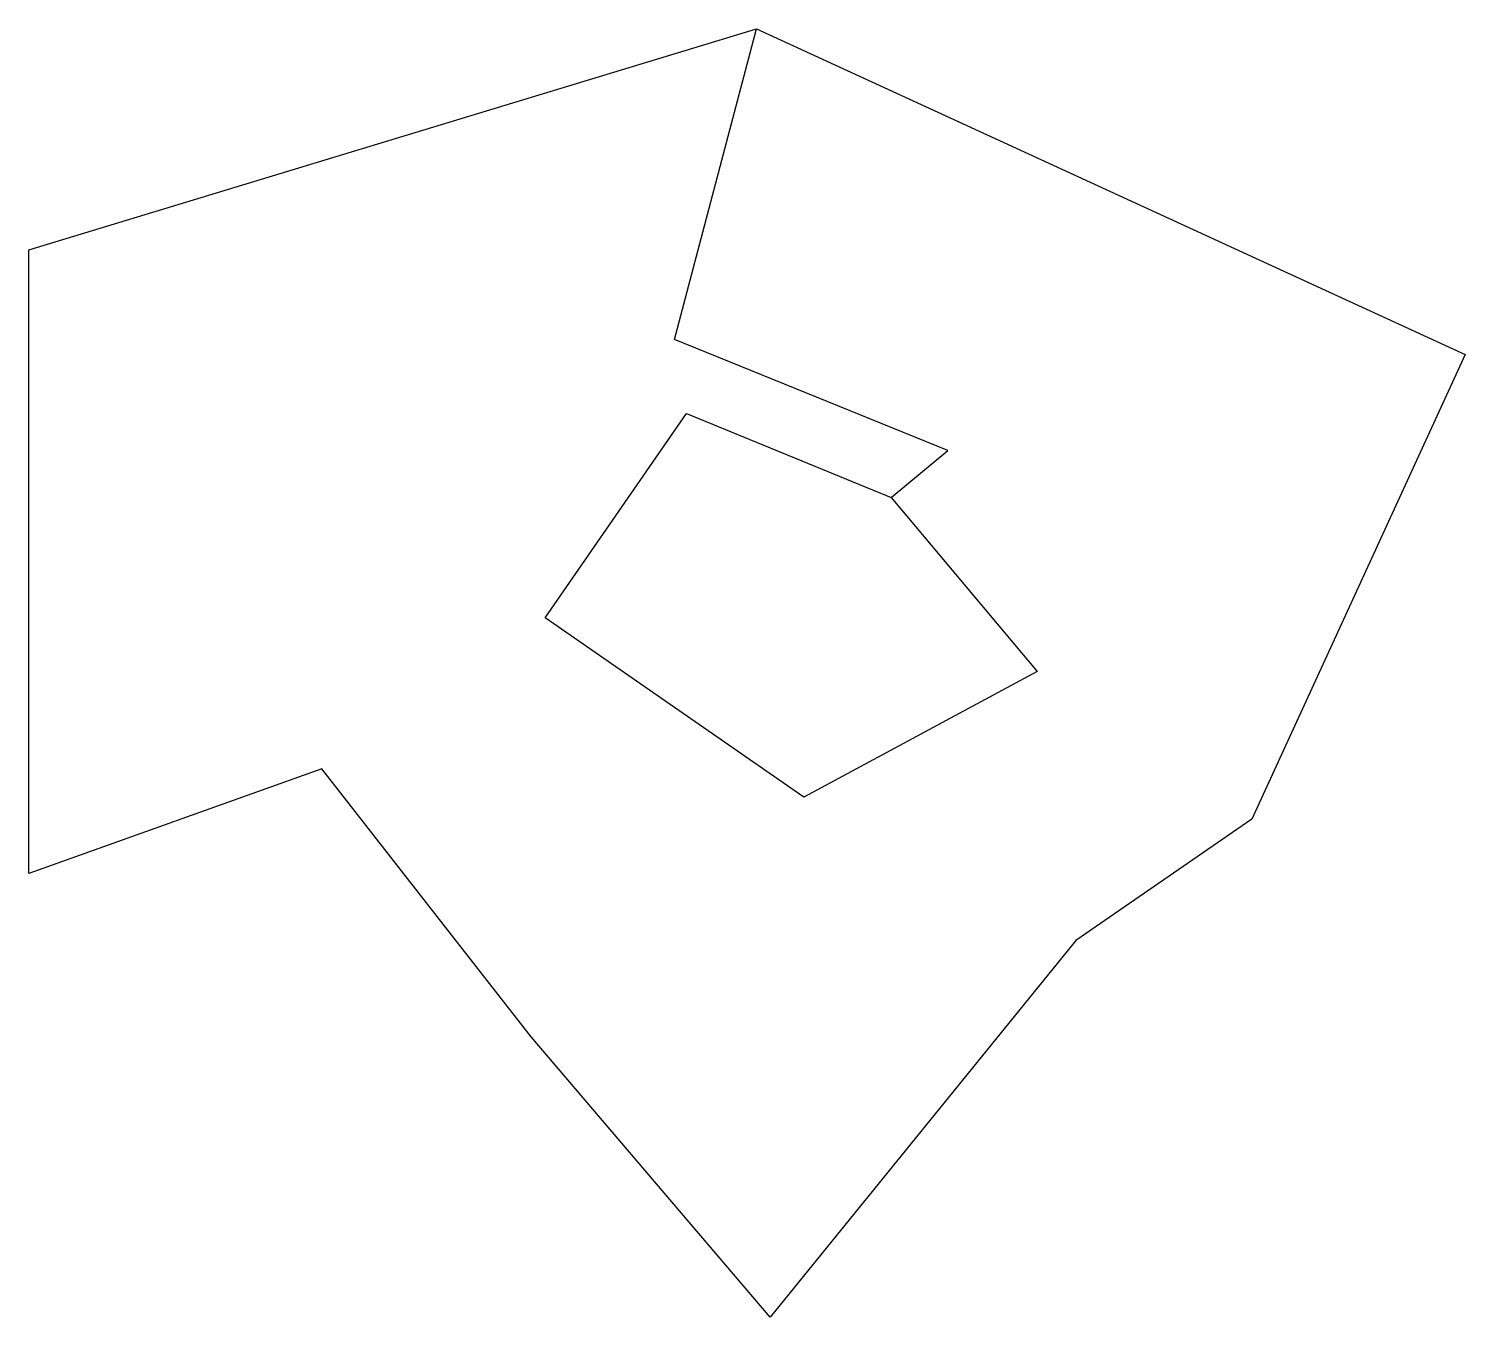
# Model space of a CAD drawing. Header units: metres. Extents: x -520 to 451, y -492 to 379.
import ezdxf

# ---------------------------------------------------------------- set-up
doc = ezdxf.new("R2010")
doc.units = ezdxf.units.M
doc.layers.add('Draw', color=2, linetype='CONTINUOUS')
doc.layers.add('Skip', color=1, linetype='CONTINUOUS')

msp = doc.modelspace()

# ---------------------------------------------------------------- linework, layer by layer
at = {"layer": 'draw'}
for p, q in [((-520.29, 229.27), (-28.06, 378.86)), ((-28.06, 378.86), (451.14, 158.52)), ((-520.29, -192.41), (-520.29, 229.27)), ((101.31, 93.79), (-83.61, 168.74)), ((451.14, 158.52), (306.7, -155.62)), ((-171.07, -19.42), (-75.47, 118.63)), ((-75.47, 118.63), (62.84, 61.96)), ((62.84, 61.96), (161.61, -55.78)), ((3.93, -140.62), (-171.07, -19.42)), ((161.61, -55.78), (3.93, -140.62)), ((-180.43, -302.78), (-322.04, -121.65)), ((187.75, -237.69), (-19, -492.39))]:
    msp.add_line(p, q, dxfattribs=at)
at = {"layer": 'skip'}
for p, q in [((-83.61, 168.74), (-28.06, 378.86)), ((62.84, 61.96), (101.31, 93.79)), ((-322.04, -121.65), (-520.29, -192.41)), ((306.7, -155.62), (187.75, -237.69)), ((-19, -492.39), (-180.43, -302.78))]:
    msp.add_line(p, q, dxfattribs=at)

doc.saveas('drawing.dxf')
